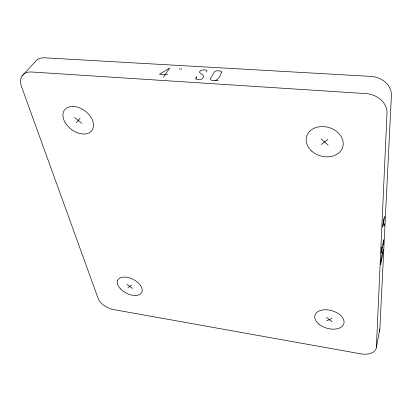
<?xml version="1.0" encoding="UTF-8"?>
<svg xmlns="http://www.w3.org/2000/svg" width="412" height="412" viewBox="0 0 412 412"><rect width="100%" height="100%" fill="white"/><g stroke="black" fill="none" stroke-linecap="round" stroke-linejoin="round"><path stroke-width="0.62" d="M380.734 264.808L380.812 263M376.377 347.192L387.012 113.161A21.439 17.562 10.2 0 0 365.866 93.612L31.58 71.997A18.947 12.463 40.6 0 0 21.522 86.638L98.164 298.509A13.838 7.586 27.6 0 0 113.537 309.572L360.459 353.795A15.955 9.332 14.6 0 0 376.377 347.192L379.849 329.013L391.4 95.548A20.816 17.407 8.9 0 0 370.944 76.405L44.609 57.804A18.458 12.473 41.4 0 0 35.236 61.785L22.093 75.926M383.052 225.972L383.335 219.838L384.834 216.3L382.465 227.311M381.63 248.817L381.996 246.984L381.316 251.629A5.984 0.479 -82.7 0 0 381.27 253.2L383.685 239.779A5.964 0.474 -82.7 0 1 383.567 242.205L383.062 245.47M384.267 224.859L384.494 223.788M384.216 225.879L384.442 224.813M195.839 78.388L196.514 76.936L195.839 78.388A2.92 1.514 -9.4 0 0 197.76 79.506A6.69 3.456 -9.3 0 0 200.397 79.542L202.344 78.8L203.749 76.385L203.152 75.345L199.588 72.486L199.578 71.863L200.536 70.699L202.462 69.968A6.659 3.425 -9.2 0 1 206.031 70.179L206.963 71.08L206.572 72.11M180.935 69.489L181.517 68.593M179.524 69.407L180.106 68.51M163.518 77.224L169.682 68.031L159.413 74.278L167.627 74.783M76.241 122.755L80.165 118.059M127.957 287.694L131.495 285.068M321.139 144.478L327.978 139.41M326.613 320.897L332.051 318.275M215.352 80.51L218.278 80.654M126.896 284.306L132.54 288.462M74.613 117.58L81.761 123.25M326.505 317.353L332.134 321.818M320.963 138.808L328.107 145.096M379.849 329.013A15.599 9.404 14.1 0 1 379.2 331.392M380.812 262.284L380.868 263.057L382.841 253.844L383.165 249.203L381.188 258.396L380.812 262.284M221.579 71.997C220.214 76.946 216.367 83.018 210.635 79.882L210.486 78.574L214.183 72.244A3.275 1.689 -8.6 0 1 216.903 70.776L220.508 70.988L221.579 71.997M65.024 122.307A17.108 11.479 37.2 0 0 91.516 130.98A17.108 11.479 37.2 0 0 78.162 107.341A17.108 11.479 37.2 0 0 65.024 122.307M120.484 288.9A13.478 7.699 27.2 0 0 141.646 292.623A13.478 7.699 27.2 0 0 127.138 277.322A13.478 7.699 27.2 0 0 120.484 288.9M311.606 150.983A18.823 14.801 16.2 0 0 342.609 147.439A18.823 14.801 16.2 0 0 319.846 126.69A18.823 14.801 16.2 0 0 311.606 150.983M319.058 324.265A15.043 9.121 16.1 0 0 343.598 324.393A15.043 9.121 16.1 0 0 325.588 309.767A15.043 9.121 16.1 0 0 319.058 324.265"/></g></svg>
